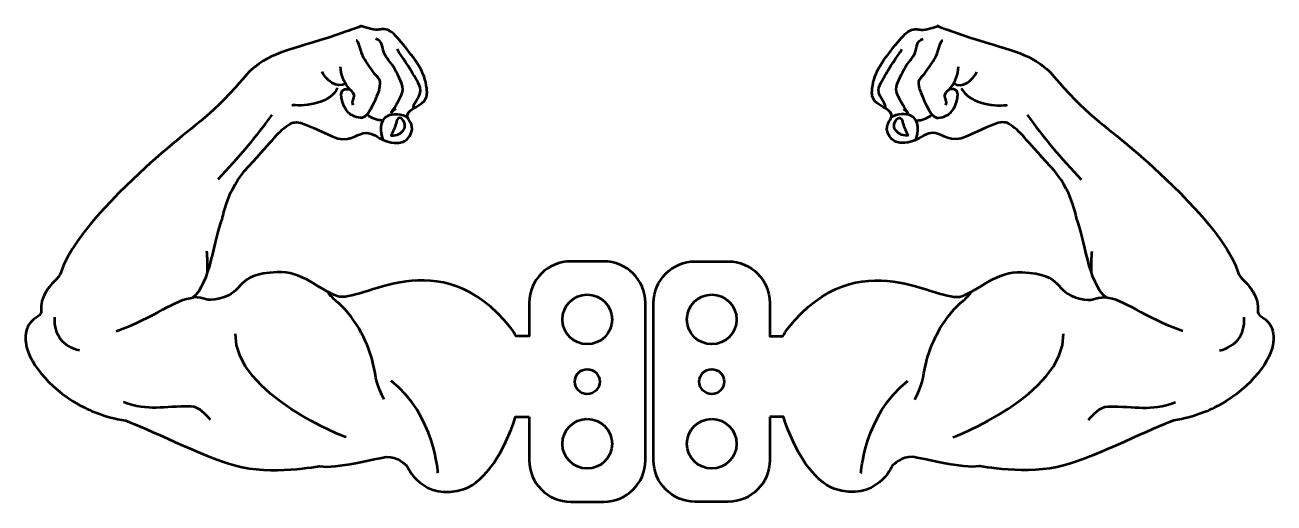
# Model space of a CAD drawing. Header units: centimetres. Extents: x -7.8 to 7.3, y -0.2 to 5.6.
import ezdxf

# ---------------------------------------------------------------- set-up
doc = ezdxf.new("R2010")
doc.units = ezdxf.units.CM
doc.header["$MEASUREMENT"] = 0
doc.layers.add('Layer 1', color=7, linetype='Continuous')

msp = doc.modelspace()

# ---------------------------------------------------------------- linework, layer by layer
at = {"layer": 'Layer 1', "lineweight": 53}
for centre, major_axis in [((-1, 2), (0, 0.3)), ((0.5, 2), (0, 0.3)), ((-1, 1.25), (0, 0.15)), ((0.5, 1.25), (0, 0.15)), ((-1, 0.5), (0, 0.3)), ((0.5, 0.5), (0, 0.3))]:
    msp.add_ellipse(centre, major_axis=major_axis, ratio=1, dxfattribs=at)
for points in [[(-1.7, 0.82452), (-1.7, 0.82452), (-1.86469, 0.82452), (-1.86469, 0.82452), (-1.86469, 0.82452), (-1.99254, 0.41299), (-2.23529, 0.03917), (-2.47758, -0.04371), (-2.47758, -0.04371), (-2.9803, -0.2157), (-3.17873, 0.23541), (-3.17873, 0.23541), (-3.17873, 0.23541), (-3.17873, 0.23541), (-3.29779, 0.35316), (-3.41686, 0.33993), (-3.41686, 0.33993), (-3.53592, 0.3267), (-4.03864, 0.19146), (-4.22384, 0.2298), (-4.22384, 0.2298), (-4.22384, 0.2298), (-4.81915, 0.11769), (-5.24248, 0.23541), (-5.24248, 0.23541), (-5.65977, 0.35145), (-6.32123, 0.69921), (-6.56812, 0.77931), (-6.56812, 0.77931), (-6.82629, 0.82106), (-7.01602, 0.90852), (-7.13425, 0.97491), (-7.13425, 0.97491), (-7.50615, 1.1837), (-7.75009, 1.50927), (-7.76926, 1.72896), (-7.76926, 1.72896), (-7.77184, 1.75853), (-7.7784, 1.83363), (-7.7428, 1.91418), (-7.7428, 1.91418), (-7.70006, 2.01086), (-7.58829, 2.03954), (-7.58404, 2.08615), (-7.58404, 2.08615), (-7.57743, 2.15892), (-7.59727, 2.20566), (-7.52452, 2.33751), (-7.52452, 2.33751), (-7.47917, 2.41972), (-7.36512, 2.49882), (-7.34592, 2.5624), (-7.34592, 2.5624), (-7.20079, 3.04331), (-6.48003, 3.69315), (-6.20821, 3.93825), (-6.20821, 3.93825), (-5.81689, 4.29106), (-5.62256, 4.37869), (-5.24248, 4.79814), (-5.24248, 4.79814), (-5.10536, 4.94945), (-5.0926, 4.98007), (-5.00436, 5.04949), (-5.00436, 5.04949), (-4.75621, 5.24475), (-4.53834, 5.25361), (-3.90634, 5.47283), (-3.90634, 5.47283), (-3.82593, 5.50071), (-3.76095, 5.52431), (-3.72113, 5.53897), (-3.72113, 5.53897), (-3.76935, 5.55326), (-3.62535, 5.50651), (-3.57561, 5.49928), (-3.57561, 5.49928), (-3.49556, 5.48767), (-3.48362, 5.51055), (-3.43009, 5.49928), (-3.43009, 5.49928), (-3.3642, 5.48542), (-3.32227, 5.43814), (-3.28456, 5.39345), (-3.28456, 5.39345), (-3.07967, 5.15064), (-2.97652, 5.02516), (-2.94061, 4.8246), (-2.94061, 4.8246), (-2.92306, 4.72657), (-2.93588, 4.69082), (-2.94061, 4.67908), (-2.94061, 4.67908), (-2.98893, 4.55885), (-3.14944, 4.56075), (-3.1655, 4.46741), (-3.1655, 4.46741), (-3.17644, 4.40394), (-3.10564, 4.38327), (-3.11259, 4.29544), (-3.11259, 4.29544), (-3.11716, 4.23739), (-3.15339, 4.17943), (-3.20519, 4.14991), (-3.20519, 4.14991), (-3.21674, 4.14332), (-3.26219, 4.11927), (-3.36394, 4.13668), (-3.36394, 4.13668), (-3.49624, 4.1593), (-3.523, 4.21765), (-3.6153, 4.24252), (-3.6153, 4.24252), (-3.75185, 4.2793), (-3.77593, 4.17385), (-3.94603, 4.17637), (-3.94603, 4.17637), (-4.03956, 4.17774), (-4.05054, 4.2099), (-4.42228, 4.36158), (-4.42228, 4.36158), (-4.50788, 4.3965), (-4.56674, 4.37044), (-4.58103, 4.36158), (-4.58103, 4.36158), (-4.72427, 4.27273), (-4.77285, 4.17637), (-5.08373, 3.84564), (-5.08373, 3.84564), (-5.35126, 3.56102), (-5.3908, 3.23532), (-5.40124, 3.21064), (-5.40124, 3.21064), (-5.49544, 2.98725), (-5.54014, 2.4345), (-5.75181, 2.26695), (-5.75181, 2.26695), (-5.605, 2.27072), (-5.60257, 2.20571), (-5.43074, 2.25149), (-5.43074, 2.25149), (-5.10663, 2.33787), (-5.26233, 2.54259), (-4.73977, 2.57124), (-4.73977, 2.57124), (-4.4406, 2.58762), (-4.23025, 2.35779), (-4.01656, 2.2802), (-4.01656, 2.2802), (-3.73327, 2.17731), (-2.7916, 2.98326), (-1.91757, 1.89213), (-1.91757, 1.89213), (-1.89489, 1.86382), (-1.87523, 1.83276), (-1.85818, 1.79953), (-1.85818, 1.79953), (-1.85818, 1.79953), (-1.7, 1.79953), (-1.7, 1.79953), (-1.7, 1.79953), (-1.7, 1.79953), (-1.7, 2.2), (-1.7, 2.2), (-1.7, 2.2), (-1.7, 2.47614), (-1.47614, 2.7), (-1.2, 2.7), (-1.2, 2.7), (-1.2, 2.7), (-0.8, 2.7), (-0.8, 2.7), (-0.8, 2.7), (-0.52386, 2.7), (-0.3, 2.47614), (-0.3, 2.2), (-0.3, 2.2), (-0.3, 2.2), (-0.3, 0.3), (-0.3, 0.3), (-0.3, 0.3), (-0.3, 0.02386), (-0.52386, -0.2), (-0.8, -0.2), (-0.8, -0.2), (-0.8, -0.2), (-1.2, -0.2), (-1.2, -0.2), (-1.2, -0.2), (-1.47614, -0.2), (-1.7, 0.02386), (-1.7, 0.3), (-1.7, 0.3), (-1.7, 0.3), (-1.7, 0.82452), (-1.7, 0.82452)], [(1.2, 0.82452), (1.2, 0.82452), (1.36469, 0.82452), (1.36469, 0.82452), (1.36469, 0.82452), (1.49254, 0.41299), (1.73529, 0.03917), (1.97758, -0.04371), (1.97758, -0.04371), (2.4803, -0.2157), (2.67873, 0.23541), (2.67873, 0.23541), (2.67873, 0.23541), (2.67873, 0.23541), (2.79779, 0.35316), (2.91686, 0.33993), (2.91686, 0.33993), (3.03592, 0.3267), (3.53864, 0.19146), (3.72384, 0.2298), (3.72384, 0.2298), (3.72384, 0.2298), (4.31915, 0.11769), (4.74248, 0.23541), (4.74248, 0.23541), (5.15977, 0.35145), (5.82123, 0.69921), (6.06812, 0.77931), (6.06812, 0.77931), (6.32629, 0.82106), (6.51602, 0.90852), (6.63425, 0.97491), (6.63425, 0.97491), (7.00615, 1.1837), (7.25009, 1.50927), (7.26926, 1.72896), (7.26926, 1.72896), (7.27184, 1.75853), (7.2784, 1.83363), (7.2428, 1.91418), (7.2428, 1.91418), (7.20006, 2.01086), (7.08829, 2.03954), (7.08404, 2.08615), (7.08404, 2.08615), (7.07743, 2.15892), (7.09727, 2.20566), (7.02452, 2.33751), (7.02452, 2.33751), (6.97917, 2.41972), (6.86512, 2.49882), (6.84592, 2.5624), (6.84592, 2.5624), (6.70079, 3.04331), (5.98003, 3.69315), (5.70821, 3.93825), (5.70821, 3.93825), (5.31689, 4.29106), (5.12256, 4.37869), (4.74248, 4.79814), (4.74248, 4.79814), (4.60536, 4.94945), (4.5926, 4.98007), (4.50436, 5.04949), (4.50436, 5.04949), (4.25621, 5.24475), (4.03834, 5.25361), (3.40634, 5.47283), (3.40634, 5.47283), (3.32593, 5.50071), (3.26095, 5.52431), (3.22113, 5.53897), (3.22113, 5.53897), (3.26935, 5.55326), (3.12535, 5.50651), (3.07561, 5.49928), (3.07561, 5.49928), (2.99556, 5.48767), (2.98362, 5.51055), (2.93009, 5.49928), (2.93009, 5.49928), (2.8642, 5.48542), (2.82227, 5.43814), (2.78456, 5.39345), (2.78456, 5.39345), (2.57967, 5.15064), (2.47652, 5.02516), (2.44061, 4.8246), (2.44061, 4.8246), (2.42306, 4.72657), (2.43588, 4.69082), (2.44061, 4.67908), (2.44061, 4.67908), (2.48893, 4.55885), (2.64944, 4.56075), (2.6655, 4.46741), (2.6655, 4.46741), (2.67644, 4.40394), (2.60564, 4.38327), (2.61259, 4.29544), (2.61259, 4.29544), (2.61716, 4.23739), (2.65339, 4.17943), (2.70519, 4.14991), (2.70519, 4.14991), (2.71674, 4.14332), (2.76219, 4.11927), (2.86394, 4.13668), (2.86394, 4.13668), (2.99624, 4.1593), (3.023, 4.21765), (3.1153, 4.24252), (3.1153, 4.24252), (3.25185, 4.2793), (3.27593, 4.17385), (3.44603, 4.17637), (3.44603, 4.17637), (3.53956, 4.17774), (3.55054, 4.2099), (3.92228, 4.36158), (3.92228, 4.36158), (4.00788, 4.3965), (4.06674, 4.37044), (4.08103, 4.36158), (4.08103, 4.36158), (4.22427, 4.27273), (4.27285, 4.17637), (4.58373, 3.84564), (4.58373, 3.84564), (4.85126, 3.56102), (4.8908, 3.23532), (4.90124, 3.21064), (4.90124, 3.21064), (4.99544, 2.98725), (5.04014, 2.4345), (5.25181, 2.26695), (5.25181, 2.26695), (5.105, 2.27072), (5.10257, 2.20571), (4.93074, 2.25149), (4.93074, 2.25149), (4.60663, 2.33787), (4.76233, 2.54259), (4.23977, 2.57124), (4.23977, 2.57124), (3.9406, 2.58762), (3.73025, 2.35779), (3.51656, 2.2802), (3.51656, 2.2802), (3.23327, 2.17731), (2.2916, 2.98326), (1.41757, 1.89213), (1.41757, 1.89213), (1.39489, 1.86382), (1.37523, 1.83276), (1.35818, 1.79953), (1.35818, 1.79953), (1.35818, 1.79953), (1.2, 1.79953), (1.2, 1.79953), (1.2, 1.79953), (1.2, 1.79953), (1.2, 2.2), (1.2, 2.2), (1.2, 2.2), (1.2, 2.47614), (0.97614, 2.7), (0.7, 2.7), (0.7, 2.7), (0.7, 2.7), (0.3, 2.7), (0.3, 2.7), (0.3, 2.7), (0.02386, 2.7), (-0.2, 2.47614), (-0.2, 2.2), (-0.2, 2.2), (-0.2, 2.2), (-0.2, 0.3), (-0.2, 0.3), (-0.2, 0.3), (-0.2, 0.02386), (0.02386, -0.2), (0.3, -0.2), (0.3, -0.2), (0.3, -0.2), (0.7, -0.2), (0.7, -0.2), (0.7, -0.2), (0.97614, -0.2), (1.2, 0.02386), (1.2, 0.3), (1.2, 0.3), (1.2, 0.3), (1.2, 0.82452), (1.2, 0.82452)]]:
    msp.add_open_spline(points, degree=3, knots=[0, 0, 0, 0, 0.02, 0.02, 0.02, 0.02, 0.04, 0.04, 0.04, 0.04, 0.06, 0.06, 0.06, 0.06, 0.08, 0.08, 0.08, 0.08, 0.1, 0.1, 0.1, 0.1, 0.12, 0.12, 0.12, 0.12, 0.14, 0.14, 0.14, 0.14, 0.16, 0.16, 0.16, 0.16, 0.18, 0.18, 0.18, 0.18, 0.2, 0.2, 0.2, 0.2, 0.22, 0.22, 0.22, 0.22, 0.24, 0.24, 0.24, 0.24, 0.26, 0.26, 0.26, 0.26, 0.28, 0.28, 0.28, 0.28, 0.3, 0.3, 0.3, 0.3, 0.32, 0.32, 0.32, 0.32, 0.34, 0.34, 0.34, 0.34, 0.36, 0.36, 0.36, 0.36, 0.38, 0.38, 0.38, 0.38, 0.4, 0.4, 0.4, 0.4, 0.42, 0.42, 0.42, 0.42, 0.44, 0.44, 0.44, 0.44, 0.46, 0.46, 0.46, 0.46, 0.48, 0.48, 0.48, 0.48, 0.5, 0.5, 0.5, 0.5, 0.52, 0.52, 0.52, 0.52, 0.54, 0.54, 0.54, 0.54, 0.56, 0.56, 0.56, 0.56, 0.58, 0.58, 0.58, 0.58, 0.6, 0.6, 0.6, 0.6, 0.62, 0.62, 0.62, 0.62, 0.64, 0.64, 0.64, 0.64, 0.66, 0.66, 0.66, 0.66, 0.68, 0.68, 0.68, 0.68, 0.7, 0.7, 0.7, 0.7, 0.72, 0.72, 0.72, 0.72, 0.74, 0.74, 0.74, 0.74, 0.76, 0.76, 0.76, 0.76, 0.78, 0.78, 0.78, 0.78, 0.8, 0.8, 0.8, 0.8, 0.82, 0.82, 0.82, 0.82, 0.84, 0.84, 0.84, 0.84, 0.86, 0.86, 0.86, 0.86, 0.88, 0.88, 0.88, 0.88, 0.9, 0.9, 0.9, 0.9, 0.92, 0.92, 0.92, 0.92, 0.94, 0.94, 0.94, 0.94, 0.96, 0.96, 0.96, 0.96, 1, 1, 1, 1], dxfattribs=at)
at = {"layer": 'Layer 1', "color": 5, "lineweight": 53}
for points, knots in [([(-3.50947, 4.77167), (-3.50947, 4.775), (-3.49104, 4.84975), (-3.49582, 4.87), (-3.49582, 4.87), (-3.50494, 4.9087), (-3.55256, 4.94389), (-3.57427, 4.97649), (-3.57427, 4.97649), (-3.61496, 5.03755), (-3.66056, 5.09888), (-3.69778, 5.16175), (-3.69778, 5.16175), (-3.71681, 5.19392), (-3.76324, 5.39127), (-3.78727, 5.36698)], [0, 0, 0, 0, 0.2, 0.2, 0.2, 0.2, 0.4, 0.4, 0.4, 0.4, 0.6, 0.6, 0.6, 0.6, 1, 1, 1, 1]), ([(-3.31102, 4.54016), (-3.31764, 4.54619), (-3.3613, 4.48481), (-3.3625, 4.49714), (-3.3625, 4.49714), (-3.32601, 4.54906), (-3.22398, 4.70683), (-3.22498, 4.77523), (-3.22498, 4.77523), (-3.2262, 4.85785), (-3.29702, 4.97604), (-3.33733, 5.04806), (-3.33733, 5.04806), (-3.36849, 5.10376), (-3.4227, 5.15455), (-3.44861, 5.20972), (-3.44861, 5.20972), (-3.47957, 5.27563), (-3.4567, 5.35971), (-3.54915, 5.38683)], [0, 0, 0, 0, 0.16666667, 0.16666667, 0.16666667, 0.16666667, 0.33333333, 0.33333333, 0.33333333, 0.33333333, 0.5, 0.5, 0.5, 0.5, 0.66666667, 0.66666667, 0.66666667, 0.66666667, 1, 1, 1, 1]), ([(2.81102, 4.54016), (2.81764, 4.54619), (2.8613, 4.48481), (2.8625, 4.49714), (2.8625, 4.49714), (2.82601, 4.54906), (2.72398, 4.70683), (2.72498, 4.77523), (2.72498, 4.77523), (2.7262, 4.85785), (2.79702, 4.97604), (2.83733, 5.04806), (2.83733, 5.04806), (2.86849, 5.10376), (2.9227, 5.15455), (2.94861, 5.20972), (2.94861, 5.20972), (2.97957, 5.27563), (2.9567, 5.35971), (3.04915, 5.38683)], [0, 0, 0, 0, 0.16666667, 0.16666667, 0.16666667, 0.16666667, 0.33333333, 0.33333333, 0.33333333, 0.33333333, 0.5, 0.5, 0.5, 0.5, 0.66666667, 0.66666667, 0.66666667, 0.66666667, 1, 1, 1, 1]), ([(3.00947, 4.77167), (3.00947, 4.775), (2.99104, 4.84975), (2.99582, 4.87), (2.99582, 4.87), (3.00494, 4.9087), (3.05256, 4.94389), (3.07427, 4.97649), (3.07427, 4.97649), (3.11496, 5.03755), (3.16056, 5.09888), (3.19778, 5.16175), (3.19778, 5.16175), (3.21681, 5.19392), (3.26324, 5.39127), (3.28727, 5.36698)], [0, 0, 0, 0, 0.2, 0.2, 0.2, 0.2, 0.4, 0.4, 0.4, 0.4, 0.6, 0.6, 0.6, 0.6, 1, 1, 1, 1]), ([(-3.09274, 4.55339), (-3.11109, 4.57969), (-3.02365, 4.68799), (-3.01319, 4.7386), (-3.01319, 4.7386), (-2.99701, 4.81678), (-3.06719, 4.89626), (-3.10259, 4.96342), (-3.10259, 4.96342), (-3.13124, 5.01779), (-3.23829, 5.17297), (-3.29268, 5.2616)], [0, 0, 0, 0, 0.25, 0.25, 0.25, 0.25, 0.5, 0.5, 0.5, 0.5, 1, 1, 1, 1]), ([(2.59274, 4.55339), (2.61109, 4.57969), (2.52365, 4.68799), (2.51319, 4.7386), (2.51319, 4.7386), (2.49701, 4.81678), (2.56719, 4.89626), (2.60259, 4.96342), (2.60259, 4.96342), (2.63124, 5.01779), (2.73829, 5.17297), (2.79268, 5.2616)], [0, 0, 0, 0, 0.25, 0.25, 0.25, 0.25, 0.5, 0.5, 0.5, 0.5, 1, 1, 1, 1]), ([(-3.82035, 4.58646), (-3.84805, 4.62835), (-3.80335, 4.66951), (-3.8103, 4.70802), (-3.8103, 4.70802), (-3.81684, 4.74419), (-3.85763, 4.76631), (-3.88254, 4.79724), (-3.88254, 4.79724), (-3.93985, 4.86838), (-3.97057, 4.95834), (-3.97398, 5.04928)], [0, 0, 0, 0, 0.25, 0.25, 0.25, 0.25, 0.5, 0.5, 0.5, 0.5, 1, 1, 1, 1]), ([(3.32035, 4.58646), (3.34805, 4.62835), (3.30335, 4.66951), (3.3103, 4.70802), (3.3103, 4.70802), (3.31684, 4.74419), (3.35763, 4.76631), (3.38254, 4.79724), (3.38254, 4.79724), (3.43985, 4.86838), (3.47057, 4.95834), (3.47398, 5.04928)], [0, 0, 0, 0, 0.25, 0.25, 0.25, 0.25, 0.5, 0.5, 0.5, 0.5, 1, 1, 1, 1]), ([(-4.01217, 4.79152), (-4.07596, 4.62268), (-4.38918, 4.56507), (-4.55198, 4.58694), (-4.55198, 4.58694), (-4.54534, 4.58152), (-4.55128, 4.58004), (-4.55457, 4.57323)], [0, 0, 0, 0, 0.33333333, 0.33333333, 0.33333333, 0.33333333, 1, 1, 1, 1]), ([(-3.50947, 4.77167), (-3.5384, 4.70227), (-3.62279, 4.44528), (-3.71307, 4.43417), (-3.71307, 4.43417), (-3.77105, 4.42705), (-3.8444, 4.45957), (-3.88425, 4.49749), (-3.88425, 4.49749), (-3.94574, 4.55604), (-4.0384, 4.81252), (-3.87327, 4.77829)], [0, 0, 0, 0, 0.25, 0.25, 0.25, 0.25, 0.5, 0.5, 0.5, 0.5, 1, 1, 1, 1]), ([(3.00947, 4.77167), (3.0384, 4.70227), (3.12279, 4.44528), (3.21307, 4.43417), (3.21307, 4.43417), (3.27105, 4.42705), (3.3444, 4.45957), (3.38425, 4.49749), (3.38425, 4.49749), (3.44574, 4.55604), (3.5384, 4.81252), (3.37327, 4.77829)], [0, 0, 0, 0, 0.25, 0.25, 0.25, 0.25, 0.5, 0.5, 0.5, 0.5, 1, 1, 1, 1]), ([(3.51217, 4.79152), (3.57596, 4.62268), (3.88918, 4.56507), (4.05198, 4.58694), (4.05198, 4.58694), (4.04534, 4.58152), (4.05128, 4.58004), (4.05457, 4.57323)], [0, 0, 0, 0, 0.33333333, 0.33333333, 0.33333333, 0.33333333, 1, 1, 1, 1]), ([(-3.45655, 4.15651), (-3.49786, 4.25635), (-3.51192, 4.40526), (-3.39751, 4.46245), (-3.39751, 4.46245), (-3.35694, 4.48275), (-3.22498, 4.48944), (-3.16328, 4.43319)], [0, 0, 0, 0, 0.33333333, 0.33333333, 0.33333333, 0.33333333, 1, 1, 1, 1]), ([(-3.20188, 4.30204), (-3.2447, 4.24328), (-3.28276, 4.21663), (-3.36327, 4.21967), (-3.36327, 4.21967), (-3.33901, 4.26741), (-3.32141, 4.31577), (-3.30451, 4.36636), (-3.30451, 4.36636), (-3.29728, 4.38802), (-3.29552, 4.4275), (-3.2692, 4.43076), (-3.2692, 4.43076), (-3.2093, 4.43816), (-3.18651, 4.33183), (-3.20188, 4.30204)], [0, 0, 0, 0, 0.2, 0.2, 0.2, 0.2, 0.4, 0.4, 0.4, 0.4, 0.6, 0.6, 0.6, 0.6, 1, 1, 1, 1]), ([(2.95655, 4.15651), (2.99786, 4.25635), (3.01192, 4.40526), (2.89751, 4.46245), (2.89751, 4.46245), (2.85694, 4.48275), (2.72498, 4.48944), (2.66328, 4.43319)], [0, 0, 0, 0, 0.33333333, 0.33333333, 0.33333333, 0.33333333, 1, 1, 1, 1]), ([(2.70188, 4.30204), (2.7447, 4.24328), (2.78276, 4.21663), (2.86327, 4.21967), (2.86327, 4.21967), (2.83901, 4.26741), (2.82141, 4.31577), (2.80451, 4.36636), (2.80451, 4.36636), (2.79728, 4.38802), (2.79552, 4.4275), (2.7692, 4.43076), (2.7692, 4.43076), (2.7093, 4.43816), (2.68651, 4.33183), (2.70188, 4.30204)], [0, 0, 0, 0, 0.2, 0.2, 0.2, 0.2, 0.4, 0.4, 0.4, 0.4, 0.6, 0.6, 0.6, 0.6, 1, 1, 1, 1]), ([(-3.44773, 1.03224), (-3.53897, 1.20045), (-3.54403, 1.28692), (-3.58444, 1.475), (-3.58444, 1.475), (-3.62878, 1.6815), (-3.77404, 2.00001), (-4.00065, 2.19847), (-4.00065, 2.19847), (-4.04279, 2.23537), (-4.10664, 2.28901), (-4.13123, 2.33751)], [0, 0, 0, 0, 0.25, 0.25, 0.25, 0.25, 0.5, 0.5, 0.5, 0.5, 1, 1, 1, 1]), ([(2.94773, 1.03224), (3.03897, 1.20045), (3.04403, 1.28692), (3.08444, 1.475), (3.08444, 1.475), (3.12878, 1.6815), (3.27404, 2.00001), (3.50065, 2.19847), (3.50065, 2.19847), (3.54279, 2.23537), (3.60664, 2.28901), (3.63123, 2.33751)], [0, 0, 0, 0, 0.25, 0.25, 0.25, 0.25, 0.5, 0.5, 0.5, 0.5, 1, 1, 1, 1]), ([(-5.54014, 0.78969), (-5.60156, 0.84414), (-5.66951, 0.94635), (-5.77827, 0.94845), (-5.77827, 0.94845), (-6.12223, 0.95506), (-6.27436, 0.88845), (-6.59186, 1.00136)], [0, 0, 0, 0, 0.33333333, 0.33333333, 0.33333333, 0.33333333, 1, 1, 1, 1]), ([(5.04014, 0.78969), (5.10156, 0.84414), (5.16951, 0.94635), (5.27827, 0.94845), (5.27827, 0.94845), (5.62223, 0.95506), (5.77436, 0.88845), (6.09186, 1.00136)], [0, 0, 0, 0, 0.33333333, 0.33333333, 0.33333333, 0.33333333, 1, 1, 1, 1])]:
    msp.add_open_spline(points, degree=3, knots=knots, dxfattribs=at)
for points in [[(-3.91295, 4.85104), (-4.01367, 4.76767), (-4.15878, 4.9006), (-4.19769, 4.98889)], [(3.41295, 4.85104), (3.51367, 4.76767), (3.65878, 4.9006), (3.69769, 4.98889)], [(-4.80127, 4.47068), (-4.99353, 4.20443), (-5.21164, 3.94326), (-5.45415, 3.68688)], [(-3.46978, 4.40125), (-3.54148, 4.40369), (-3.59426, 4.42208), (-3.65364, 4.47068)], [(2.96978, 4.40125), (3.04148, 4.40369), (3.09426, 4.42208), (3.15364, 4.47068)], [(4.30127, 4.47068), (4.49353, 4.20443), (4.71164, 3.94326), (4.95415, 3.68688)], [(-5.57755, 2.57207), (-5.57461, 2.66154), (-5.57655, 2.74609), (-5.58644, 2.82256)], [(5.07755, 2.57207), (5.07461, 2.66154), (5.07655, 2.74609), (5.08644, 2.82256)], [(-6.68007, 1.85687), (-6.20382, 2.02665), (-5.96952, 2.24948), (-5.74519, 2.26255)], [(6.18007, 1.85687), (5.70382, 2.02665), (5.46952, 2.24948), (5.24519, 2.26255)], [(-7.12102, 1.62313), (-7.3128, 1.67532), (-7.42997, 1.79382), (-7.41868, 2.02662)], [(6.62102, 1.62313), (6.8128, 1.67532), (6.92997, 1.79382), (6.91868, 2.02662)], [(-3.90634, 0.57803), (-3.90634, 0.57803), (-5.24248, 1.08074), (-5.24248, 1.82487)], [(3.40634, 0.57803), (3.40634, 0.57803), (4.74248, 1.08074), (4.74248, 1.82487)], [(-2.79951, 0.14482), (-2.79951, 0.14482), (-2.83477, 0.83804), (-3.36394, 1.25925)], [(2.29951, 0.14482), (2.29951, 0.14482), (2.33477, 0.83804), (2.86394, 1.25925)]]:
    msp.add_open_spline(points, degree=3, dxfattribs=at)

doc.saveas('drawing.dxf')
